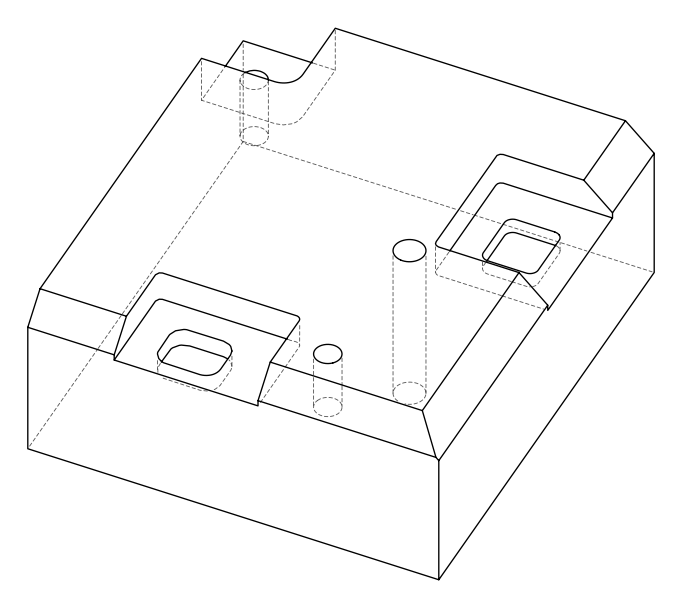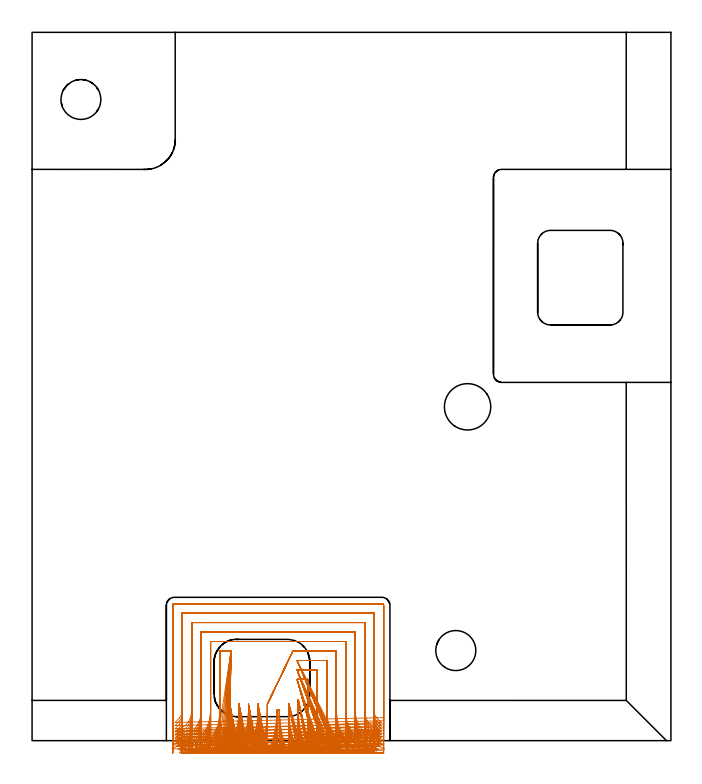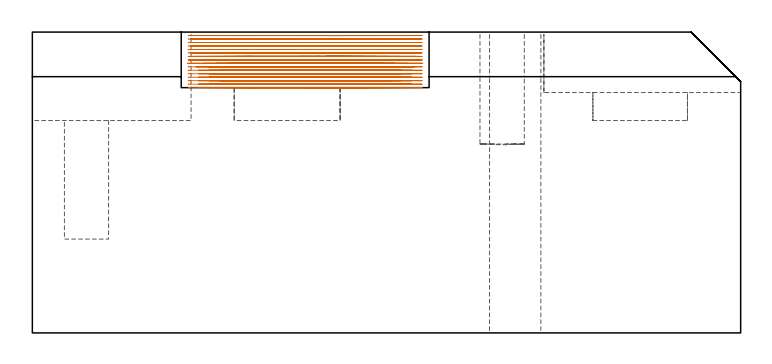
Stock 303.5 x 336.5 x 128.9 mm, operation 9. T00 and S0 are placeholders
(PLAN: 16 operations, 10 tool changes, 231.7 min)
(1 INDEXABLE_INSERT_DRILL_BLIND_HOLE_FROM_SOLID | STEP1POCKET | NXT0302_009 | 0.2 min | 13616 mm3)
(2 AREA_MILL | FG_CHAMFER_SURFACE | UGT0205_001 | 10.66 min | 39990 mm3)
(3 AREA_MILL_1 | FG_CHAMFER_SURFACE_1 | UGT0205_001 | 3.92 min | 13057 mm3)
(4 AREA_MILL_2 | FG_CHAMFER_SURFACE_2 | UGT0205_001 | 7.19 min | 23127 mm3)
(5 AREA_MILL_3 | FG_CHAMFER_SURFACE_3 | UGT0205_001 | 4.47 min | 16425 mm3)
(6 MILL_CORNER_NOTCH_RECTANGULAR | CORNER_NOTCH_RECTANGULAR | NXT0201_012 | Follow Part, ap 4, ae 75% | 10.83 min | 166176 mm3)
(7 MILL_RECTANGULAR_POCKET | POCKET_RECTANGULAR_STRAIGHT | NXT0201_012 | Follow Part, ap 4, ae 75% | 3.89 min | 59495 mm3)
(8 MILL_RECTANGULAR_POCKET_1 | POCKET_RECTANGULAR_STRAIGHT_1 | NXT0201_011 | Follow Part, ap 3, ae 75% | 5.99 min | 67729 mm3)
(9 MILL_SLOT | SLOT_PARTIAL_RECTANGULAR | NXT0201_008 | Follow Part, ap 1.5, ae 75% | 82.94 min | 131774 mm3)
(10 MILL_SLOT_1 | SLOT_PARTIAL_RECTANGULAR_1 | NXT0201_008 | Follow Part, ap 1.5, ae 75% | 99.26 min | 170928 mm3)
(11 MILL_BLIND_HOLE_FROM_SOLID_MATERIAL | STEP1POCKET_1 | NXT0201_012 | Spiral | 0.62 min | 14261 mm3)
(12 SPOT_DRILL | STEP1HOLE | NXT0321_9005460120000 | 0.05 min | 148 mm3)
(13 DRILL_BLIND_HOLE_INTO_CENTER | STEP1HOLE | NXT0301_029 | 0.04 min | 154 mm3)
(14 GUN_DRILL_THROUGH_HOLE | STEP1HOLE | UGT0307_001 | 0.58 min | 2355 mm3)
(15 SPADE_DRILL_TO_ENLARGE_THROUGH_HOLE | STEP1HOLE | UGT0306_004 | 0.54 min | 15739 mm3)
(16 DRILL_TO_ENLARGE_THROUGH_HOLE | STEP1HOLE | UGT0301_053 | 0.56 min | 30529 mm3)
(TOOL NXT0302_009 | Index. Insert Drill 19mm [880-D1900L25-05] | D19 PA176 FL95 Z2)
(TOOL UGT0205_001 | Chamfer Mill 20 x 3 x 45 deg. | D20 FL50 Z2)
(TOOL NXT0201_012 | ENDMILL 16mm [2P460-1600-NA 1630] | D16 FL38 Z6)
(TOOL NXT0201_011 | ENDMILL 12mm [2P460-1200-NA 1630] | D12 FL38 Z6)
(TOOL NXT0201_008 | ENDMILL 6mm [2P460-0600-NA 1630] | D6 FL26 Z6)
(TOOL NXT0321_9005460120000 | NC Spot Drill, 142deg, 12mm, Carbide, Uncoated | D12 PA142 FL30 Z2)
(TOOL NXT0301_029 | Carbide Drill 5.8mm [860.1-0580-017A1-MM 2214] | D5.8 PA140 FL28 Z2)
(TOOL UGT0307_001 | Gun Drill 5 mm | D5 PA130 FL24 Z1)
(TOOL UGT0306_004 | Spade Drill 13.5mm | D13.5 PA132 FL10 Z2)
(TOOL UGT0301_053 | Twist Drill 22 mm | D22 PA118 FL150 Z2)
(OP 9 MILL_SLOT)
G17 G21 G94 G90
T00 M6
G54
G17 G0 G90 X121.518 Y-5.819 S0 M3
G43 Z138.9 H1
Z127.412
G94 G1 X120.491 Y-3. F250.
G2 X117.5 Y13.945 R49.5 F500.
G1 Y14.4
X116.3
Y13.934
G2 X113.313 Y-3. R49.5
G1 X112.287 Y-5.819 F250.
X126.442 Y-5.779
X125.312 Y-3.
G2 X122. Y13.945 R45. F500.
G1 Y14.436
Y17.436 F250.
G0 Z138.9
X131.471 Y-5.725
Z127.412
G1 X130.215 Y-3.
G2 X126.5 Y13.945 R40.5 F500.
G1 Y16.473
Y19.473 F250.
G0 Z138.9
X136.65 Y-5.647
Z127.412
G1 X135.238 Y-3.
G2 X131. Y13.945 R36. F500.
G1 Y29.1
X128.9
X125.9 F250.
G0 Z138.9
X142.06 Y-5.529
Z127.412
G1 X140.446 Y-3.
G2 X135.5 Y13.945 R31.5 F500.
G1 Y33.6
X128.9
X125.9 F250.
G0 Z138.9
X147.862 Y-5.336
Z127.412
G1 X145.98 Y-3.
G2 X140. Y13.945 R27. F500.
G1 Y38.1
X128.876
X125.876 F250.
G0 Z138.9
X154.457 Y-4.974
Z127.412
G1 X152.198 Y-3.
G2 X144.5 Y13.945 R22.5 F500.
G1 Y42.6
X126.925
X123.925 F250.
X111.8 Y17.4 F500.
Y14.4 F250.
Y13.934 F500.
G2 X108.492 Y-3. R45.
G1 X107.363 Y-5.779 F250.
X107.3 Y17.4 F500.
Y14.4 F250.
Y13.934 F500.
G2 X103.59 Y-3. R40.5
G1 X102.336 Y-5.725 F250.
G0 Z138.9
X102.8 Y17.4
Z127.412
G1 Y14.4
Y13.934 F500.
G2 X98.569 Y-3. R36.
G1 X97.158 Y-5.647 F250.
G0 Z138.9
X98.3 Y17.4
Z127.412
G1 Y14.4
Y13.934 F500.
G2 X93.361 Y-3. R31.5
G1 X91.748 Y-5.53 F250.
G0 Z138.9
X93.8 Y18.17
Z127.412
G1 Y15.17
Y13.934 F500.
G2 X87.83 Y-3. R27.
G1 X85.948 Y-5.337 F250.
G0 Z138.9
X94.479 Y42.6
Z127.412
G1 X91.479
X89.3 F500.
Y13.934
G2 X81.615 Y-3. R22.5
G1 X79.358 Y-4.975 F250.
X163.512 Y-3.967
X160.702 Y-2.917
G2 X149. Y13.945 R18. F500.
G1 Y47.1
X84.8
Y13.934
G2 X73.117 Y-2.921 R18.
G1 X70.308 Y-3.974 F250.
X165.865 Y0.163 F500.
X163. Y1.051 F250.
G2 X153.5 Y13.945 R13.5 F500.
G1 Y51.6
X80.3
Y13.934
G2 X70.8 Y1.04 R13.5
G1 X67.935 Y0.151 F250.
X165.688 Y4.55 F500.
X163.001 Y5.883 F250.
G2 X158. Y13.945 R9. F500.
G1 Y56.1
X75.8
Y13.934
G2 X70.799 Y5.871 R9.
G1 X68.112 Y4.538 F250.
X165.871 Y8.656 F500.
X163.777 Y10.805 F250.
G2 X162.5 Y13.945 R4.5 F500.
G1 Y60.6
X71.3
Y13.934
G2 X70.028 Y10.798 R4.5
G1 X67.938 Y8.646 F250.
X167. Y10.945 F500.
Y13.945 F250.
Y64.3 F500.
G3 X166.2 Y65.1 R0.8
G1 X67.6
G3 X66.8 Y64.3 R0.8
G1 Y13.934
Y10.934 F250.
G0 Z138.9
X120.912 Y-5.85
Z125.925
G1 X119.975 Y-3.
G2 X117.5 Y12.458 R49.5 F500.
G1 Y14.4
X116.3
Y12.45
G2 X113.827 Y-3. R49.5
G1 X112.891 Y-5.85 F250.
X125.769 Y-5.817
X124.738 Y-3.
G2 X122. Y12.458 R45. F500.
G1 Y14.436
Y17.436 F250.
G0 Z138.9
X130.711 Y-5.773
Z125.925
G1 X129.566 Y-3.
G2 X126.5 Y12.458 R40.5 F500.
G1 Y16.473
Y19.473 F250.
G0 Z138.9
X135.776 Y-5.709
Z125.925
G1 X134.488 Y-3.
G2 X131. Y12.458 R36. F500.
G1 Y29.1
X128.9
X125.9 F250.
G0 Z138.9
X141.026 Y-5.614
Z125.925
G1 X139.553 Y-3.
G2 X135.5 Y12.458 R31.5 F500.
G1 Y33.6
X128.9
X125.9 F250.
G0 Z138.9
X146.58 Y-5.46
Z125.925
G1 X144.863 Y-3.
G2 X140. Y12.458 R27. F500.
G1 Y38.1
X128.876
X125.876 F250.
G0 Z138.9
X152.711 Y-5.18
Z125.925
G1 X150.65 Y-3.
G2 X144.5 Y12.458 R22.5 F500.
G1 Y42.6
X126.925
X123.925 F250.
X111.8 Y17.4 F500.
Y14.4 F250.
Y12.45 F500.
G2 X109.065 Y-3. R45.
G1 X108.035 Y-5.818 F250.
X107.3 Y17.4 F500.
Y14.4 F250.
Y12.45 F500.
G2 X104.237 Y-3. R40.5
G1 X103.093 Y-5.773 F250.
X102.8 Y17.4 F500.
Y14.4 F250.
Y12.45 F500.
G2 X99.316 Y-3. R36.
G1 X98.029 Y-5.71 F250.
G0 Z138.9
X98.3 Y17.4
Z125.925
G1 Y14.4
Y12.45 F500.
G2 X94.251 Y-3. R31.5
G1 X92.779 Y-5.614 F250.
G0 Z138.9
X93.8 Y18.17
Z125.925
G1 Y15.17
Y12.45 F500.
G2 X88.943 Y-3. R27.
G1 X87.226 Y-5.46 F250.
X94.479 Y42.6 F500.
X91.479 F250.
X89.3 F500.
Y12.45
G2 X83.157 Y-3. R22.5
G1 X81.097 Y-5.181 F250.
X160.353 Y-4.537
X157.777 Y-3.
G2 X149. Y12.458 R18. F500.
G1 Y47.1
X84.8
Y12.45
G2 X76.036 Y-3. R18.
G1 X73.461 Y-4.539 F250.
X165.833 Y-1.322 F500.
X162.969 Y-0.427 F250.
G2 X153.5 Y12.458 R13.5 F500.
G1 Y51.6
X80.3
Y12.45
G2 X70.832 Y-0.434 R13.5
G1 X67.968 Y-1.33 F250.
X165.688 Y3.062 F500.
X163.001 Y4.395 F250.
G2 X158. Y12.458 R9. F500.
G1 Y56.1
X75.8
Y12.45
G2 X70.799 Y4.387 R9.
G1 X68.112 Y3.054 F250.
X165.871 Y7.168 F500.
X163.777 Y9.317 F250.
G2 X162.5 Y12.458 R4.5 F500.
G1 Y60.6
X71.3
Y12.45
G2 X70.027 Y9.314 R4.5
G1 X67.936 Y7.162 F250.
X167. Y9.458 F500.
Y12.458 F250.
Y64.3 F500.
G3 X166.2 Y65.1 R0.8
G1 X67.6
G3 X66.8 Y64.3 R0.8
G1 Y12.45
Y9.45 F250.
G0 Z138.9
X120.359 Y-5.878
Z124.437
G1 X119.512 Y-3.
G2 X117.5 Y10.969 R49.5 F500.
G1 Y14.4
X116.3
Y10.963
G2 X114.29 Y-3. R49.5
G1 X113.444 Y-5.878 F250.
X125.154 Y-5.852
X124.223 Y-3.
G2 X122. Y10.969 R45. F500.
G1 Y14.436
Y17.436 F250.
G0 Z138.9
X130.02 Y-5.816
Z124.437
G1 X128.985 Y-3.
G2 X126.5 Y10.969 R40.5 F500.
G1 Y16.473
Y19.473 F250.
G0 Z138.9
X134.985 Y-5.765
Z124.437
G1 X133.821 Y-3.
G2 X131. Y10.969 R36. F500.
G1 Y29.1
X128.9
X125.9 F250.
G0 Z138.9
X140.097 Y-5.689
Z124.437
G1 X138.767 Y-3.
G2 X135.5 Y10.969 R31.5 F500.
G1 Y33.6
X128.9
X125.9 F250.
G0 Z138.9
X145.447 Y-5.567
Z124.437
G1 X143.894 Y-3.
G2 X140. Y10.969 R27. F500.
G1 Y38.1
X128.876
X125.876 F250.
G0 Z138.9
X151.224 Y-5.352
Z124.437
G1 X149.362 Y-3.
G2 X144.5 Y10.969 R22.5 F500.
G1 Y42.6
X126.925
X123.925 F250.
X111.8 Y17.4 F500.
Y14.4 F250.
Y10.963 F500.
G2 X109.579 Y-3. R45.
G1 X108.648 Y-5.852 F250.
X107.3 Y17.4 F500.
Y14.4 F250.
Y10.963 F500.
G2 X104.817 Y-3. R40.5
G1 X103.783 Y-5.816 F250.
X102.8 Y17.4 F500.
Y14.4 F250.
Y10.963 F500.
G2 X99.982 Y-3. R36.
G1 X98.818 Y-5.765 F250.
X98.3 Y17.4 F500.
Y14.4 F250.
Y10.963 F500.
G2 X95.036 Y-3. R31.5
G1 X93.706 Y-5.689 F250.
G0 Z138.9
X93.8 Y18.17
Z124.437
G1 Y15.17
Y10.963 F500.
G2 X89.909 Y-3. R27.
G1 X88.358 Y-5.568 F250.
X94.479 Y42.6 F500.
X91.479 F250.
X89.3 F500.
Y10.963
G2 X84.443 Y-3. R22.5
G1 X82.581 Y-5.352 F250.
X157.976 Y-4.892
X155.648 Y-3.
G2 X149. Y10.969 R18. F500.
G1 Y47.1
X84.8
Y10.963
G2 X78.159 Y-3. R18.
G1 X75.832 Y-4.893 F250.
X165.269 Y-2.751 F500.
X162.444 Y-1.739 F250.
G2 X153.5 Y10.969 R13.5 F500.
G1 Y51.6
X80.3
Y10.963
G2 X71.359 Y-1.744 R13.5
G1 X68.535 Y-2.757 F250.
X165.688 Y1.573 F500.
X163.001 Y2.907 F250.
G2 X158. Y10.969 R9. F500.
G1 Y56.1
X75.8
Y10.963
G2 X70.799 Y2.901 R9.
G1 X68.112 Y1.567 F250.
X165.871 Y5.68 F500.
X163.777 Y7.829 F250.
G2 X162.5 Y10.969 R4.5 F500.
G1 Y60.6
X71.3
Y10.963
G2 X70.027 Y7.827 R4.5
G1 X67.937 Y5.676 F250.
X167. Y7.969 F500.
Y10.969 F250.
Y64.3 F500.
G3 X166.2 Y65.1 R0.8
G1 X67.6
G3 X66.8 Y64.3 R0.8
G1 Y10.963
Y7.963 F250.
G0 Z138.9
X119.855 Y-5.903
Z122.95
G1 X119.099 Y-3.
G2 X117.5 Y9.478 R49.5 F500.
G1 Y14.4
X116.3
Y9.469
G2 X114.704 Y-3. R49.5
G1 X113.948 Y-5.903 F250.
X124.597 Y-5.882
X123.765 Y-3.
G2 X122. Y9.478 R45. F500.
G1 Y14.436
Y17.436 F250.
G0 Z138.9
X129.395 Y-5.854
Z122.95
G1 X128.47 Y-3.
G2 X126.5 Y9.478 R40.5 F500.
G1 Y16.476
Y19.476 F250.
G0 Z138.9
X134.272 Y-5.814
Z122.95
G1 X133.232 Y-3.
G2 X131. Y9.478 R36. F500.
G1 Y29.1
X128.9
X125.9 F250.
G0 Z138.9
X139.265 Y-5.755
Z122.95
G1 X138.077 Y-3.
G2 X135.5 Y9.478 R31.5 F500.
G1 Y33.6
X128.9
X125.9 F250.
G0 Z138.9
X144.443 Y-5.66
Z122.95
G1 X143.057 Y-3.
G2 X140. Y9.478 R27. F500.
G1 Y38.1
X128.876
X125.876 F250.
G0 Z138.9
X149.941 Y-5.496
Z122.95
G1 X148.277 Y-3.
G2 X144.5 Y9.478 R22.5 F500.
G1 Y42.6
X126.925
X123.925 F250.
X111.8 Y17.4 F500.
Y14.4 F250.
Y9.469 F500.
G2 X110.038 Y-3. R45.
G1 X109.207 Y-5.883 F250.
X107.3 Y17.4 F500.
Y14.4 F250.
Y9.469 F500.
G2 X105.333 Y-3. R40.5
G1 X104.409 Y-5.854 F250.
X102.8 Y17.4 F500.
Y14.4 F250.
Y9.469 F500.
G2 X100.572 Y-3. R36.
G1 X99.533 Y-5.814 F250.
X98.3 Y17.4 F500.
Y14.4 F250.
Y9.469 F500.
G2 X95.727 Y-3. R31.5
G1 X94.54 Y-5.755 F250.
X93.8 Y18.17 F500.
Y15.17 F250.
Y9.469 F500.
G2 X90.749 Y-3. R27.
G1 X89.363 Y-5.661 F250.
X94.479 Y42.6 F500.
X91.479 F250.
X89.3 F500.
Y9.469
G2 X85.529 Y-3. R22.5
G1 X83.867 Y-5.497 F250.
X156.107 Y-5.162
X154.027 Y-3.
G2 X149. Y9.478 R18. F500.
G1 Y47.1
X84.8
Y9.469
G2 X79.782 Y-3. R18.
G1 X77.704 Y-5.164 F250.
X163.954 Y-4.011
X161.241 Y-2.731
G2 X153.5 Y9.478 R13.5 F500.
G1 Y51.6
X80.3
Y9.469
G2 X72.57 Y-2.736 R13.5
G1 X69.858 Y-4.018 F250.
X165.688 Y0.083 F500.
X163. Y1.416 F250.
G2 X158. Y9.478 R9. F500.
G1 Y56.1
X75.8
Y9.469
G2 X70.8 Y1.406 R9.
G1 X68.112 Y0.073 F250.
X165.863 Y4.191 F500.
X163.773 Y6.342 F250.
G2 X162.5 Y9.478 R4.5 F500.
G1 Y60.6
X71.3
Y9.469
G2 X70.03 Y6.335 R4.5
G1 X67.941 Y4.182 F250.
X167. Y6.478 F500.
Y9.478 F250.
Y64.3 F500.
G3 X166.2 Y65.1 R0.8
G1 X67.6
G3 X66.8 Y64.3 R0.8
G1 Y9.469
Y6.469 F250.
G0 Z138.9
X119.4 Y-5.925
Z121.462
G1 X118.734 Y-3.
G2 X117.5 Y7.983 R49.5 F500.
G1 Y14.4
X116.3
Y7.983
G2 X115.066 Y-3. R49.5
G1 X114.4 Y-5.925 F250.
X124.093 Y-5.909
X123.361 Y-3.
G2 X122. Y7.983 R45. F500.
G1 Y14.436
Y17.436 F250.
X128.831 Y-5.888 F500.
X128.018 Y-3. F250.
G2 X126.5 Y7.983 R40.5 F500.
G1 Y16.476
Y19.476 F250.
G0 Z138.9
X133.632 Y-5.857
Z121.462
G1 X132.716 Y-3.
G2 X131. Y7.983 R36. F500.
G1 Y29.1
X128.9
X125.9 F250.
G0 Z138.9
X138.523 Y-5.812
Z121.462
G1 X137.477 Y-3.
G2 X135.5 Y7.983 R31.5 F500.
G1 Y33.6
X128.9
X125.9 F250.
X143.555 Y-5.741 F500.
X142.335 Y-3. F250.
G2 X140. Y7.983 R27. F500.
G1 Y38.1
X128.875
X125.875 F250.
G0 Z138.9
X148.827 Y-5.618
Z121.462
G1 X147.363 Y-3.
G2 X144.5 Y7.983 R22.5 F500.
G1 Y42.6
X126.925
X123.925 F250.
X111.8 Y17.4 F500.
Y14.4 F250.
Y7.983 F500.
G2 X110.439 Y-3. R45.
G1 X109.707 Y-5.909 F250.
X107.3 Y17.4 F500.
Y14.4 F250.
Y7.983 F500.
G2 X105.782 Y-3. R40.5
G1 X104.969 Y-5.888 F250.
X102.8 Y17.4 F500.
Y14.4 F250.
Y7.983 F500.
G2 X101.084 Y-3. R36.
G1 X100.168 Y-5.857 F250.
X98.3 Y17.4 F500.
Y14.4 F250.
Y7.983 F500.
G2 X96.323 Y-3. R31.5
G1 X95.277 Y-5.812 F250.
X93.8 Y18.17 F500.
Y15.17 F250.
Y7.983 F500.
G2 X91.465 Y-3. R27.
G1 X90.245 Y-5.741 F250.
X94.479 Y42.6 F500.
X91.479 F250.
X89.3 F500.
Y7.983
G2 X86.437 Y-3. R22.5
G1 X84.973 Y-5.618 F250.
X154.57 Y-5.377
X152.739 Y-3.
G2 X149. Y7.983 R18. F500.
G1 Y47.1
X84.8
Y7.983
G2 X81.061 Y-3. R18.
G1 X79.23 Y-5.377 F250.
X161.591 Y-4.744
X159.15 Y-3.
G2 X153.5 Y7.983 R13.5 F500.
G1 Y51.6
X80.3
Y7.983
G2 X74.65 Y-3. R13.5
G1 X72.209 Y-4.744 F250.
X165.686 Y-1.412 F500.
X162.999 Y-0.079 F250.
G2 X158. Y7.983 R9. F500.
G1 Y56.1
X75.8
Y7.983
G2 X70.801 Y-0.078 R9.
G1 X68.114 Y-1.412 F250.
X165.862 Y2.696 F500.
X163.772 Y4.848 F250.
G2 X162.5 Y7.983 R4.5 F500.
G1 Y60.6
X71.3
Y7.983
G2 X70.028 Y4.848 R4.5
G1 X67.938 Y2.696 F250.
X167. Y4.983 F500.
Y7.983 F250.
Y64.3 F500.
G3 X166.2 Y65.1 R0.8
G1 X67.6
G3 X66.8 Y64.3 R0.8
G1 Y7.983
Y4.983 F250.
G0 Z138.9
X118.996 Y-5.944
Z119.975
G1 X118.42 Y-3.
G2 X117.5 Y6.5 R49.5 F500.
G1 Y14.4
X116.3
Y6.498
G2 X115.38 Y-3. R49.5
G1 X114.805 Y-5.944 F250.
X123.648 Y-5.932
X123.014 Y-3.
G2 X122. Y6.5 R45. F500.
G1 Y14.436
Y17.436 F250.
X128.334 Y-5.916 F500.
X127.63 Y-3. F250.
G2 X126.5 Y6.5 R40.5 F500.
G1 Y16.476
Y19.476 F250.
G0 Z138.9
X133.068 Y-5.894
Z119.975
G1 X132.276 Y-3.
G2 X131. Y6.5 R36. F500.
G1 Y29.1
X128.9
X125.9 F250.
X137.871 Y-5.86 F500.
X136.967 Y-3. F250.
G2 X135.5 Y6.5 R31.5 F500.
G1 Y33.6
X128.9
X125.9 F250.
X142.782 Y-5.808 F500.
X141.727 Y-3. F250.
G2 X140. Y6.5 R27. F500.
G1 Y38.1
X128.875
X125.875 F250.
X147.871 Y-5.719 F500.
X146.604 Y-3. F250.
G2 X144.5 Y6.5 R22.5 F500.
G1 Y42.6
X126.925
X123.925 F250.
X111.8 Y17.4 F500.
Y14.4 F250.
Y6.498 F500.
G2 X110.786 Y-3. R45.
G1 X110.153 Y-5.932 F250.
X107.3 Y17.4 F500.
Y14.4 F250.
Y6.498 F500.
G2 X106.17 Y-3. R40.5
G1 X105.467 Y-5.916 F250.
X102.8 Y17.4 F500.
Y14.4 F250.
Y6.498 F500.
G2 X101.524 Y-3. R36.
G1 X100.733 Y-5.894 F250.
X98.3 Y17.4 F500.
Y14.4 F250.
Y6.498 F500.
G2 X96.834 Y-3. R31.5
G1 X95.929 Y-5.86 F250.
X93.8 Y18.17 F500.
Y15.17 F250.
Y6.498 F500.
G2 X92.074 Y-3. R27.
G1 X91.019 Y-5.808 F250.
X94.479 Y42.6 F500.
X91.479 F250.
X89.3 F500.
Y6.498
G2 X87.197 Y-3. R22.5
G1 X85.93 Y-5.72 F250.
X153.294 Y-5.548
X151.711 Y-3.
G2 X149. Y6.5 R18. F500.
G1 Y47.1
X84.8
Y6.498
G2 X82.09 Y-3. R18.
G1 X80.507 Y-5.548 F250.
X159.519 Y-5.131
X157.408 Y-3.
G2 X153.5 Y6.5 R13.5 F500.
G1 Y51.6
X80.3
Y6.498
G2 X76.393 Y-3. R13.5
G1 X74.283 Y-5.132 F250.
X165.289 Y-2.831 F500.
X162.661 Y-1.385 F250.
G2 X158. Y6.5 R9. F500.
G1 Y56.1
X75.8
Y6.498
G2 X71.14 Y-1.386 R9.
G1 X68.511 Y-2.833 F250.
X165.862 Y1.213 F500.
X163.772 Y3.365 F250.
G2 X162.5 Y6.5 R4.5 F500.
G1 Y60.6
X71.3
Y6.498
G2 X70.027 Y3.362 R4.5
G1 X67.937 Y1.211 F250.
X167. Y3.5 F500.
Y6.5 F250.
Y64.3 F500.
G3 X166.2 Y65.1 R0.8
G1 X67.6
G3 X66.8 Y64.3 R0.8
G1 Y6.498
Y3.498 F250.
G0 Z138.9
X118.637 Y-5.961
Z118.487
G1 X118.151 Y-3.
G2 X117.5 Y5.004 R49.5 F500.
G1 Y14.4
X116.3
Y5.002
G2 X115.649 Y-3. R49.5
G1 X115.164 Y-5.961 F250.
X123.251 Y-5.952
X122.718 Y-3.
G2 X122. Y5.004 R45. F500.
G1 Y14.436
Y17.436 F250.
X127.892 Y-5.941 F500.
X127.299 Y-3. F250.
G2 X126.5 Y5.004 R40.5 F500.
G1 Y16.475
Y19.475 F250.
X132.568 Y-5.925 F500.
X131.901 Y-3. F250.
G2 X131. Y5.004 R36. F500.
G1 Y29.1
X128.9
X125.9 F250.
X137.296 Y-5.902 F500.
X136.534 Y-3. F250.
G2 X135.5 Y5.004 R31.5 F500.
G1 Y33.6
X128.9
X125.9 F250.
X142.103 Y-5.865 F500.
X141.214 Y-3. F250.
G2 X140. Y5.004 R27. F500.
G1 Y38.1
X128.875
X125.875 F250.
X147.039 Y-5.804 F500.
X145.972 Y-3. F250.
G2 X144.5 Y5.004 R22.5 F500.
G1 Y42.6
X126.924
X123.924 F250.
X111.8 Y17.4 F500.
Y14.4 F250.
Y5.002 F500.
G2 X111.083 Y-3. R45.
G1 X110.549 Y-5.952 F250.
X107.3 Y17.4 F500.
Y14.4 F250.
Y5.002 F500.
G2 X106.502 Y-3. R40.5
G1 X105.909 Y-5.941 F250.
X102.8 Y17.4 F500.
Y14.4 F250.
Y5.002 F500.
G2 X101.899 Y-3. R36.
G1 X101.233 Y-5.925 F250.
X98.3 Y17.4 F500.
Y14.4 F250.
Y5.002 F500.
G2 X97.267 Y-3. R31.5
G1 X96.505 Y-5.902 F250.
X93.8 Y18.17 F500.
Y15.17 F250.
Y5.002 F500.
G2 X92.587 Y-3. R27.
G1 X91.698 Y-5.865 F250.
X94.479 Y42.6 F500.
X91.479 F250.
X89.3 F500.
Y5.002
G2 X87.829 Y-3. R22.5
G1 X86.762 Y-5.804 F250.
X152.212 Y-5.687
X150.878 Y-3.
G2 X149. Y5.004 R18. F500.
G1 Y47.1
X84.8
Y5.002
G2 X82.924 Y-3. R18.
G1 X81.59 Y-5.687 F250.
X157.907 Y-5.416
X156.129 Y-3.
G2 X153.5 Y5.004 R13.5 F500.
G1 Y51.6
X80.3
Y5.002
G2 X77.673 Y-3. R13.5
G1 X75.895 Y-5.416 F250.
X164.365 Y-4.109
X161.894 Y-2.408
G2 X158. Y5.004 R9. F500.
G1 Y56.1
X75.8
Y5.002
G2 X71.915 Y-2.403 R9.
G1 X69.447 Y-4.108 F250.
X165.911 Y-0.293 F500.
X163.801 Y1.839 F250.
G2 X162.5 Y5.004 R4.5 F500.
G1 Y60.6
X71.3
Y5.002
G2 X70.016 Y1.855 R4.5
G1 X67.918 Y-0.29 F250.
X167. Y2.004 F500.
Y5.004 F250.
Y64.3 F500.
G3 X166.2 Y65.1 R0.8
G1 X67.6
G3 X66.8 Y64.3 R0.8
G1 Y5.002
Y2.002 F250.
G0 Z138.9
X118.292 Y-5.975
Z117.
G1 X117.907 Y-3.
G2 X117.5 Y3.338 R49.5 F500.
G1 Y14.4
X116.3
Y3.332
G2 X115.893 Y-3. R49.5
G1 X115.51 Y-5.975 F250.
X122.871 Y-5.97
X122.449 Y-3.
G2 X122. Y3.338 R45. F500.
G1 Y14.436
Y17.436 F250.
X127.468 Y-5.963 F500.
X126.999 Y-3. F250.
G2 X126.5 Y3.338 R40.5 F500.
G1 Y16.473
Y19.473 F250.
X132.09 Y-5.953 F500.
X131.562 Y-3. F250.
G2 X131. Y3.338 R36. F500.
G1 Y29.1
X128.9
X125.9 F250.
X136.748 Y-5.939 F500.
X136.144 Y-3. F250.
G2 X135.5 Y3.338 R31.5 F500.
G1 Y33.6
X128.9
X125.9 F250.
X141.459 Y-5.916 F500.
X140.754 Y-3. F250.
G2 X140. Y3.338 R27. F500.
G1 Y38.1
X128.876
X125.876 F250.
X146.256 Y-5.879 F500.
X145.411 Y-3. F250.
G2 X144.5 Y3.338 R22.5 F500.
G1 Y42.6
X126.924
X123.924 F250.
X111.8 Y17.4 F500.
Y14.4 F250.
Y3.332 F500.
G2 X111.352 Y-3. R45.
G1 X110.93 Y-5.97 F250.
X107.3 Y17.4 F500.
Y14.4 F250.
Y3.332 F500.
G2 X106.802 Y-3. R40.5
G1 X106.333 Y-5.963 F250.
X102.8 Y17.4 F500.
Y14.4 F250.
Y3.332 F500.
G2 X102.239 Y-3. R36.
G1 X101.711 Y-5.953 F250.
X98.3 Y17.4 F500.
Y14.4 F250.
Y3.332 F500.
G2 X97.657 Y-3. R31.5
G1 X97.054 Y-5.939 F250.
X93.8 Y18.17 F500.
Y15.17 F250.
Y3.332 F500.
G2 X93.047 Y-3. R27.
G1 X92.343 Y-5.916 F250.
X94.479 Y42.6 F500.
X91.479 F250.
X89.3 F500.
Y3.332
G2 X88.391 Y-3. R22.5
G1 X87.546 Y-5.879 F250.
X151.209 Y-5.808
X150.153 Y-3.
G2 X149. Y3.338 R18. F500.
G1 Y47.1
X84.8
Y3.332
G2 X83.65 Y-3. R18.
G1 X82.594 Y-5.808 F250.
X156.489 Y-5.649
X155.08 Y-3.
G2 X153.5 Y3.338 R13.5 F500.
G1 Y51.6
X80.3
Y3.332
G2 X78.723 Y-3. R13.5
G1 X77.316 Y-5.65 F250.
X162.723 Y-5.13
X160.61 Y-3.
G2 X158. Y3.338 R9. F500.
G1 Y56.1
X75.8
Y3.332
G2 X73.196 Y-3. R9.
G1 X71.085 Y-5.132 F250.
X166.879 Y-2.069 F500.
X164.421 Y-0.35 F250.
G2 X162.5 Y3.338 R4.5 F500.
G1 Y60.6
X71.3
Y3.332
G2 X69.377 Y-0.357 R4.5
G1 X66.917 Y-2.075 F250.
X167. Y0.338 F500.
Y3.338 F250.
Y64.3 F500.
G3 X166.2 Y65.1 R0.8
G1 X67.6
G3 X66.8 Y64.3 R0.8
G1 Y3.332
Y0.332 F250.
G0 Z138.9
X117.969 Y-5.988
Z115.512
G1 X117.7 Y-3.
G2 X117.5 Y1.445 R49.5 F500.
G1 Y14.4
X116.3
Y1.441
G2 X116.1 Y-3. R49.5
G1 X115.831 Y-5.988 F250.
X122.516 Y-5.985
X122.22 Y-3.
G2 X122. Y1.445 R45. F500.
G1 Y14.436
Y17.436 F250.
X127.074 Y-5.982 F500.
X126.745 Y-3. F250.
G2 X126.5 Y1.445 R40.5 F500.
G1 Y16.473
Y19.473 F250.
X131.646 Y-5.977 F500.
X131.275 Y-3. F250.
G2 X131. Y1.445 R36. F500.
G1 Y29.1
X128.9
X125.9 F250.
X136.238 Y-5.97 F500.
X135.815 Y-3. F250.
G2 X135.5 Y1.445 R31.5 F500.
G1 Y33.6
X128.9
X125.9 F250.
X140.862 Y-5.959 F500.
X140.368 Y-3. F250.
G2 X140. Y1.445 R27. F500.
G1 Y38.1
X128.876
X125.876 F250.
X145.536 Y-5.941 F500.
X144.943 Y-3. F250.
G2 X144.5 Y1.445 R22.5 F500.
G1 Y42.6
X126.925
X123.925 F250.
X111.8 Y17.4 F500.
Y14.4 F250.
Y1.441 F500.
G2 X111.58 Y-3. R45.
G1 X111.284 Y-5.985 F250.
X107.3 Y17.4 F500.
Y14.4 F250.
Y1.441 F500.
G2 X107.056 Y-3. R40.5
G1 X106.727 Y-5.982 F250.
X102.8 Y17.4 F500.
Y14.4 F250.
Y1.441 F500.
G2 X102.525 Y-3. R36.
G1 X102.155 Y-5.977 F250.
X98.3 Y17.4 F500.
Y14.4 F250.
Y1.441 F500.
G2 X97.985 Y-3. R31.5
G1 X97.562 Y-5.97 F250.
X93.8 Y18.17 F500.
Y15.17 F250.
Y1.441 F500.
G2 X93.432 Y-3. R27.
G1 X92.939 Y-5.959 F250.
X94.479 Y42.6 F500.
X91.479 F250.
X89.3 F500.
Y1.441
G2 X88.857 Y-3. R22.5
G1 X88.265 Y-5.941 F250.
X150.298 Y-5.907
X149.557 Y-3.
G2 X149. Y1.445 R18. F500.
G1 Y47.1
X84.8
Y1.441
G2 X84.244 Y-3. R18.
G1 X83.504 Y-5.907 F250.
X155.24 Y-5.833
X154.253 Y-3.
G2 X153.5 Y1.445 R13.5 F500.
G1 Y51.6
X80.3
Y1.441
G2 X79.549 Y-3. R13.5
G1 X78.562 Y-5.833 F250.
X160.656 Y-5.609
X159.174 Y-3.
G2 X158. Y1.445 R9. F500.
G1 Y56.1
X75.8
Y1.441
G2 X74.628 Y-3. R9.
G1 X73.148 Y-5.609 F250.
X167.279 Y-3.956
X164.7 Y-2.423
G2 X162.5 Y1.445 R4.5 F500.
G1 Y60.6
X71.3
Y1.441
G2 X69.104 Y-2.425 R4.5
G1 X66.527 Y-3.961 F250.
X167. Y-1.555 F500.
Y1.445 F250.
Y64.3 F500.
G3 X166.2 Y65.1 R0.8
G1 X67.6
G3 X66.8 Y64.3 R0.8
G1 Y1.441
Y-1.559 F250.
G0 Z138.9
X117.606 Y-5.999
Z114.025
G1 X117.52 Y-3.
G2 X117.5 Y-1.585 R49.5 F500.
G1 Y14.4
X116.3
Y-1.598
G2 X116.28 Y-3. R49.5
G1 X116.195 Y-5.999 F250.
X122.117
X122.022 Y-3.
G2 X122. Y-1.585 R45. F500.
G1 Y14.436
Y17.436 F250.
X126.629 Y-5.998 F500.
X126.525 Y-3. F250.
G2 X126.5 Y-1.585 R40.5 F500.
G1 Y16.473
Y19.473 F250.
X131.146 Y-5.998 F500.
X131.028 Y-3. F250.
G2 X131. Y-1.585 R36. F500.
G1 Y29.1
X128.9
X125.9 F250.
X135.667 Y-5.997 F500.
X135.532 Y-3. F250.
G2 X135.5 Y-1.585 R31.5 F500.
G1 Y33.6
X128.9
X125.9 F250.
X140.194 Y-5.996 F500.
X140.037 Y-3. F250.
G2 X140. Y-1.585 R27. F500.
G1 Y38.1
X128.876
X125.876 F250.
X144.733 Y-5.994 F500.
X144.545 Y-3. F250.
G2 X144.5 Y-1.585 R22.5 F500.
G1 Y42.6
X126.925
X123.925 F250.
X111.8 Y17.4 F500.
Y14.4 F250.
Y-1.598 F500.
G2 X111.778 Y-3. R45.
G1 X111.685 Y-5.999 F250.
X107.3 Y17.4 F500.
Y14.4 F250.
Y-1.598 F500.
G2 X107.276 Y-3. R40.5
G1 X107.172 Y-5.998 F250.
X102.8 Y17.4 F500.
Y14.4 F250.
Y-1.598 F500.
G2 X102.773 Y-3. R36.
G1 X102.656 Y-5.998 F250.
X98.3 Y17.4 F500.
Y14.4 F250.
Y-1.598 F500.
G2 X98.269 Y-3. R31.5
G1 X98.135 Y-5.997 F250.
X93.8 Y18.17 F500.
Y15.17 F250.
Y-1.598 F500.
G2 X93.764 Y-3. R27.
G1 X93.608 Y-5.996 F250.
X94.479 Y42.6 F500.
X91.479 F250.
X89.3 F500.
Y-1.598
G2 X89.256 Y-3. R22.5
G1 X89.069 Y-5.994 F250.
X149.291 Y-5.991
X149.056 Y-3.
G2 X149. Y-1.585 R18. F500.
G1 Y47.1
X84.8
Y-1.598
G2 X84.745 Y-3. R18.
G1 X84.512 Y-5.991 F250.
X153.889 Y-5.983
X153.574 Y-3.
G2 X153.5 Y-1.585 R13.5 F500.
G1 Y51.6
X80.3
Y-1.598
G2 X80.227 Y-3. R13.5
G1 X79.916 Y-5.984 F250.
X158.583 Y-5.963
X158.112 Y-3.
G2 X158. Y-1.585 R9. F500.
G1 Y56.1
X75.8
Y-1.598
G2 X75.69 Y-3. R9.
G1 X75.223 Y-5.963 F250.
X163.671 Y-5.848
X162.728 Y-3.
G2 X162.5 Y-1.585 R4.5 F500.
G1 Y60.6
X71.3
Y-1.598
G2 X71.076 Y-3. R4.5
G1 X70.142 Y-5.851 F250.
X167. Y-4.585
Y-1.585
Y64.3 F500.
G3 X166.2 Y65.1 R0.8
G1 X67.6
G3 X66.8 Y64.3 R0.8
G1 Y-1.598
Y-4.598 F250.
G0 X117.511 Y-6. Z112.537
G1 X117.5 Y-3.
Y-2.831 F500.
Y14.4
X116.3
Y-2.843
Y-3.
X116.29 Y-6. F250.
X122.012
X122. Y-3.
Y-2.831 F500.
Y14.436
Y17.436 F250.
X126.513 Y-6. F500.
X126.5 Y-3. F250.
Y-2.831 F500.
Y16.476
Y19.476 F250.
X131.015 Y-6. F500.
X131. Y-3. F250.
Y-2.831 F500.
Y29.1
X128.9
X125.9 F250.
X135.517 Y-6. F500.
X135.5 Y-3. F250.
Y-2.831 F500.
Y33.6
X128.9
X125.9 F250.
X140.019 Y-6. F500.
X140.001 Y-3. F250.
X140. Y-2.831 F500.
Y38.1
X128.876
X125.876 F250.
X144.523 Y-6. F500.
X144.501 Y-3. F250.
X144.5 Y-2.831 F500.
Y42.6
X126.925
X123.925 F250.
X111.8 Y17.4 F500.
Y14.4 F250.
Y-2.843 F500.
Y-3.
X111.789 Y-6. F250.
X107.3 Y17.4 F500.
Y14.4 F250.
Y-2.843 F500.
Y-3.
X107.288 Y-6. F250.
X102.8 Y17.4 F500.
Y14.4 F250.
Y-2.843 F500.
Y-3.
X102.787 Y-6. F250.
X98.3 Y17.4 F500.
Y14.4 F250.
Y-2.843 F500.
Y-3.
X98.285 Y-6. F250.
X93.8 Y18.17 F500.
Y15.17 F250.
Y-2.843 F500.
Y-3.
X93.782 Y-6. F250.
X94.479 Y42.6 F500.
X91.479 F250.
X89.3 F500.
Y-2.843
X89.299 Y-3.
X89.278 Y-6. F250.
X149.029
X149.001 Y-3.
X149. Y-2.831 F500.
Y47.1
X84.8
Y-2.843
X84.799 Y-3.
X84.773 Y-6. F250.
X153.539
X153.501 Y-3.
X153.5 Y-2.831 F500.
Y51.6
X80.3
Y-2.843
X80.299 Y-3.
X80.264 Y-6. F250.
X158.058 Y-5.999
X158.002 Y-3.
X158. Y-2.831 F500.
Y56.1
X75.8
Y-2.843
X75.799 Y-3.
X75.746 Y-6. F250.
X162.616 Y-5.998
X162.503 Y-3.
X162.5 Y-2.831 F500.
Y60.6
X71.3
Y-2.843
X71.297 Y-3.
X71.192 Y-5.998 F250.
X167. Y-5.831
Y-2.831
Y64.3 F500.
G3 X166.2 Y65.1 R0.8
G1 X67.6
G3 X66.8 Y64.3 R0.8
G1 Y-2.843
Y-5.843 F250.
G0 X117.5 Y-6. Z111.05
G1 Y-3.
Y14.4 F500.
X116.3
Y-3.
Y-6. F250.
X122.
Y-3.
Y14.436 F500.
Y17.436 F250.
X126.5 Y-6. F500.
Y-3. F250.
Y16.476 F500.
Y19.476 F250.
X131. Y-6. F500.
Y-3. F250.
Y29.1 F500.
X128.9
X125.9 F250.
X135.5 Y-6. F500.
Y-3. F250.
Y33.6 F500.
X128.9
X125.9 F250.
X140. Y-6. F500.
Y-3. F250.
Y38.1 F500.
X128.875
X125.875 F250.
X144.5 Y-6. F500.
Y-3. F250.
Y42.6 F500.
X126.925
X123.925 F250.
X111.8 Y17.4 F500.
Y14.4 F250.
Y-3. F500.
Y-6. F250.
X107.3 Y17.4 F500.
Y14.4 F250.
Y-3. F500.
Y-6. F250.
X102.8 Y17.4 F500.
Y14.4 F250.
Y-3. F500.
Y-6. F250.
X98.3 Y17.4 F500.
Y14.4 F250.
Y-3. F500.
Y-6. F250.
X93.8 Y18.17 F500.
Y15.17 F250.
Y-3. F500.
Y-6. F250.
X94.479 Y42.6 F500.
X91.479 F250.
X89.3 F500.
Y-3.
Y-6. F250.
X149.
Y-3.
Y47.1 F500.
X84.8
Y-3.
Y-6. F250.
X153.5
Y-3.
Y51.6 F500.
X80.3
Y-3.
Y-6. F250.
X158.
Y-3.
Y56.1 F500.
X75.8
Y-3.
Y-6. F250.
X162.5
Y-3.
Y60.6 F500.
X71.3
Y-3.
Y-6. F250.
X167.
Y-3.
Y64.3 F500.
G3 X166.2 Y65.1 R0.8
G1 X67.6
G3 X66.8 Y64.3 R0.8
G1 Y-3.
Y-6. F250.
G0 X117.5 Z109.562
G1 Y-3.
Y14.4 F500.
X116.3
Y-3.
Y-6. F250.
X122.
Y-3.
Y14.436 F500.
Y17.436 F250.
X126.5 Y-6. F500.
Y-3. F250.
Y16.476 F500.
Y19.476 F250.
X131. Y-6. F500.
Y-3. F250.
Y29.1 F500.
X128.9
X125.9 F250.
X135.5 Y-6. F500.
Y-3. F250.
Y33.6 F500.
X128.9
X125.9 F250.
X140. Y-6. F500.
Y-3. F250.
Y38.1 F500.
X128.875
X125.875 F250.
X144.5 Y-6. F500.
Y-3. F250.
Y42.6 F500.
X126.925
X123.925 F250.
X111.8 Y17.4 F500.
Y14.4 F250.
Y-3. F500.
Y-6. F250.
X107.3 Y17.4 F500.
Y14.4 F250.
Y-3. F500.
Y-6. F250.
X102.8 Y17.4 F500.
Y14.4 F250.
Y-3. F500.
Y-6. F250.
X98.3 Y17.4 F500.
Y14.4 F250.
Y-3. F500.
Y-6. F250.
X93.8 Y18.17 F500.
Y15.17 F250.
Y-3. F500.
Y-6. F250.
X94.479 Y42.6 F500.
X91.479 F250.
X89.3 F500.
Y-3.
Y-6. F250.
X149.
Y-3.
Y47.1 F500.
X84.8
Y-3.
Y-6. F250.
X153.5
Y-3.
Y51.6 F500.
X80.3
Y-3.
Y-6. F250.
X158.
Y-3.
Y56.1 F500.
X75.8
Y-3.
Y-6. F250.
X162.5
Y-3.
Y60.6 F500.
X71.3
Y-3.
Y-6. F250.
X167.
Y-3.
Y64.3 F500.
G3 X166.2 Y65.1 R0.8
G1 X67.6
G3 X66.8 Y64.3 R0.8
G1 Y-3.
Y-6. F250.
G0 X117.5 Z108.075
G1 Y-3.
Y14.4 F500.
X116.3
Y-3.
Y-6. F250.
X122.
Y-3.
Y14.436 F500.
Y17.436 F250.
X126.5 Y-6. F500.
Y-3. F250.
Y16.475 F500.
Y19.475 F250.
X131. Y-6. F500.
Y-3. F250.
Y29.1 F500.
X128.9
X125.9 F250.
X135.5 Y-6. F500.
Y-3. F250.
Y33.6 F500.
X128.9
X125.9 F250.
X140. Y-6. F500.
Y-3. F250.
Y38.1 F500.
X128.875
X125.875 F250.
X144.5 Y-6. F500.
Y-3. F250.
Y42.6 F500.
X126.925
X123.925 F250.
X111.8 Y17.4 F500.
Y14.4 F250.
Y-3. F500.
Y-6. F250.
X107.3 Y17.4 F500.
Y14.4 F250.
Y-3. F500.
Y-6. F250.
X102.8 Y17.4 F500.
Y14.4 F250.
Y-3. F500.
Y-6. F250.
X98.3 Y17.4 F500.
Y14.4 F250.
Y-3. F500.
Y-6. F250.
X93.8 Y18.17 F500.
Y15.17 F250.
Y-3. F500.
Y-6. F250.
X94.479 Y42.6 F500.
X91.479 F250.
X89.3 F500.
Y-3.
Y-6. F250.
X149.
Y-3.
Y47.1 F500.
X84.8
Y-3.
Y-6. F250.
X153.5
Y-3.
Y51.6 F500.
X80.3
Y-3.
Y-6. F250.
X158.
Y-3.
Y56.1 F500.
X75.8
Y-3.
Y-6. F250.
X162.5
Y-3.
Y60.6 F500.
X71.3
Y-3.
Y-6. F250.
X167.
Y-3.
Y64.3 F500.
G3 X166.2 Y65.1 R0.8
G1 X67.6
G3 X66.8 Y64.3 R0.8
G1 Y-3.
Y-6. F250.
G0 X117.5 Z106.587
G1 Y-3.
Y14.4 F500.
X116.3
Y-3.
Y-6. F250.
X122.
Y-3.
Y14.436 F500.
Y17.436 F250.
X126.5 Y-6. F500.
Y-3. F250.
Y16.473 F500.
Y19.473 F250.
X131. Y-6. F500.
Y-3. F250.
Y29.1 F500.
X128.9
X125.9 F250.
X135.5 Y-6. F500.
Y-3. F250.
Y33.6 F500.
X128.9
X125.9 F250.
X140. Y-6. F500.
Y-3. F250.
Y38.1 F500.
X128.876
X125.876 F250.
X144.5 Y-6. F500.
Y-3. F250.
Y42.6 F500.
X126.925
X123.925 F250.
X111.8 Y17.4 F500.
Y14.4 F250.
Y-3. F500.
Y-6. F250.
X107.3 Y17.4 F500.
Y14.4 F250.
Y-3. F500.
Y-6. F250.
X102.8 Y17.4 F500.
Y14.4 F250.
Y-3. F500.
Y-6. F250.
X98.3 Y17.4 F500.
Y14.4 F250.
Y-3. F500.
Y-6. F250.
X93.8 Y18.17 F500.
Y15.17 F250.
Y-3. F500.
Y-6. F250.
X94.48 Y42.6 F500.
X91.48 F250.
X89.3 F500.
Y-3.
Y-6. F250.
X149.
Y-3.
Y47.1 F500.
X84.8
Y-3.
Y-6. F250.
X153.5
Y-3.
Y51.6 F500.
X80.3
Y-3.
Y-6. F250.
X158.
Y-3.
Y56.1 F500.
X75.8
Y-3.
Y-6. F250.
X162.5
Y-3.
Y60.6 F500.
X71.3
Y-3.
Y-6. F250.
X167.
Y-3.
Y64.3 F500.
G3 X166.2 Y65.1 R0.8
G1 X67.6
G3 X66.8 Y64.3 R0.8
G1 Y-3.
Y-6. F250.
G0 X117.5 Z105.1
G1 Y-3.
Y14.4 F500.
X116.3
Y-3.
Y-6. F250.
X122.
Y-3.
Y14.436 F500.
Y17.436 F250.
X126.5 Y-6. F500.
Y-3. F250.
Y16.473 F500.
Y19.473 F250.
X131. Y-6. F500.
Y-3. F250.
Y29.1 F500.
X128.9
X125.9 F250.
X135.5 Y-6. F500.
Y-3. F250.
Y33.6 F500.
X128.9
X125.9 F250.
X140. Y-6. F500.
Y-3. F250.
Y38.1 F500.
X128.876
X125.876 F250.
X144.5 Y-6. F500.
Y-3. F250.
Y42.6 F500.
X126.925
X123.925 F250.
X111.8 Y17.4 F500.
Y14.4 F250.
Y-3. F500.
Y-6. F250.
X107.3 Y17.4 F500.
Y14.4 F250.
Y-3. F500.
Y-6. F250.
X102.8 Y17.4 F500.
Y14.4 F250.
Y-3. F500.
Y-6. F250.
X98.3 Y17.4 F500.
Y14.4 F250.
Y-3. F500.
Y-6. F250.
X93.8 Y18.17 F500.
Y15.17 F250.
Y-3. F500.
Y-6. F250.
X94.48 Y42.6 F500.
X91.48 F250.
X89.3 F500.
Y-3.
Y-6. F250.
X149.
Y-3.
Y47.1 F500.
X84.8
Y-3.
Y-6. F250.
X153.5
Y-3.
Y51.6 F500.
X80.3
Y-3.
Y-6. F250.
X158.
Y-3.
Y56.1 F500.
X75.8
Y-3.
Y-6. F250.
X162.5
Y-3.
Y60.6 F500.
X71.3
Y-3.
Y-6. F250.
X167.
Y-3.
Y64.3 F500.
G3 X166.2 Y65.1 R0.8
G1 X67.6
G3 X66.8 Y64.3 R0.8
G1 Y-3.
Y-6. F250.
G0 Z138.9
M5
M2
